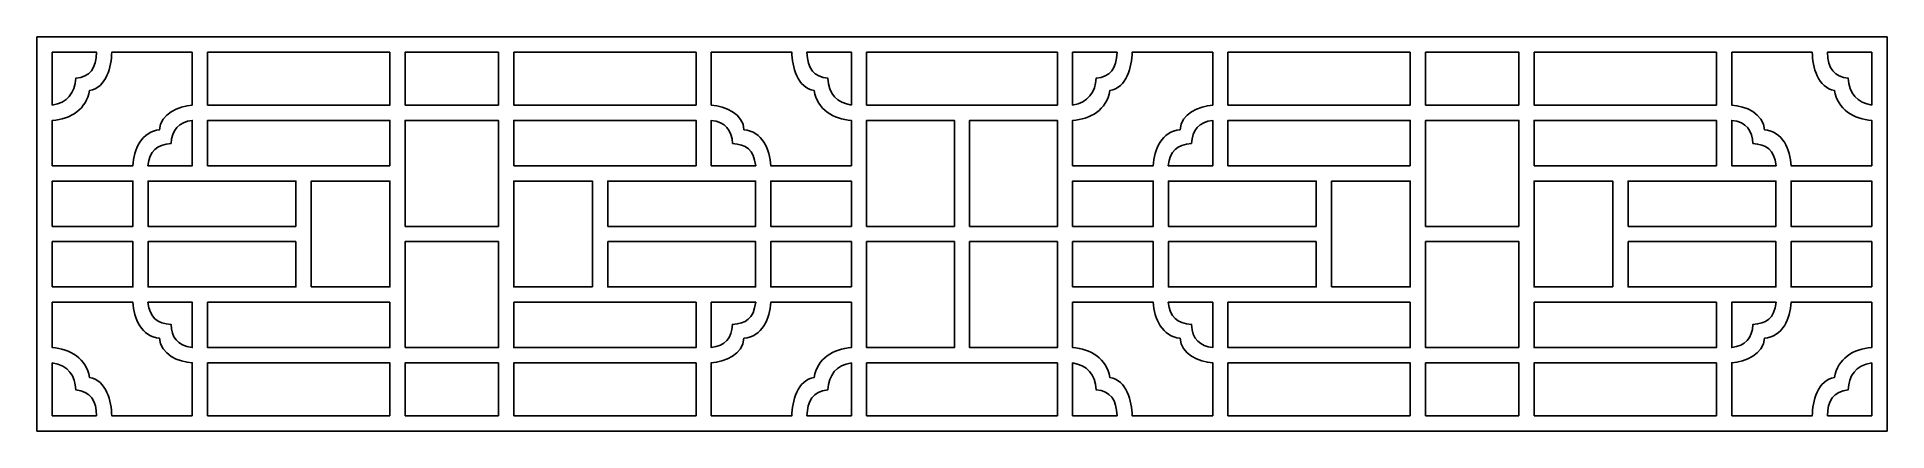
# Model space of a CAD drawing. Header units: centimetres. Extents: x -27 to -1.5, y -9 to -3.6.
import ezdxf

# ---------------------------------------------------------------- set-up
doc = ezdxf.new("R2010")
doc.units = ezdxf.units.CM
doc.header["$MEASUREMENT"] = 0
doc.layers.add('layer 1', color=7, linetype='Continuous')

msp = doc.modelspace()

# ---------------------------------------------------------------- linework, layer by layer
at = {"layer": 'layer 1', "color": 250}
for points, knots in [([(-15.56386, -3.56123), (-15.56386, -3.56123), (-26.99914, -3.56123), (-26.99914, -3.56123), (-26.99914, -3.56123), (-26.99914, -3.56123), (-26.99914, -3.7717), (-26.99914, -3.7717), (-26.99914, -3.7717), (-26.99914, -5.44436), (-26.99914, -7.11702), (-26.99914, -8.78969), (-26.99914, -8.78969), (-26.99914, -8.78969), (-26.99914, -9.00021), (-26.99914, -9.00021), (-26.99914, -9.00021), (-26.99914, -9.00021), (-15.56386, -9.00021), (-15.56386, -9.00021), (-15.56386, -9.00021), (-15.56386, -9.00021), (-12.93481, -9.00021), (-12.93481, -9.00021), (-12.93481, -9.00021), (-12.93481, -9.00021), (-1.49953, -9.00021), (-1.49953, -9.00021), (-1.49953, -9.00021), (-1.49953, -7.1872), (-1.49953, -5.37422), (-1.49953, -3.56123), (-1.49953, -3.56123), (-1.49953, -3.56123), (-12.93481, -3.56123), (-12.93481, -3.56123), (-12.93481, -3.56123), (-12.93481, -3.56123), (-15.56386, -3.56123), (-15.56386, -3.56123)], [0, 0, 0, 0, 0.09090909, 0.09090909, 0.09090909, 0.09090909, 0.18181818, 0.18181818, 0.18181818, 0.18181818, 0.27272727, 0.27272727, 0.27272727, 0.27272727, 0.36363636, 0.36363636, 0.36363636, 0.36363636, 0.45454545, 0.45454545, 0.45454545, 0.45454545, 0.54545455, 0.54545455, 0.54545455, 0.54545455, 0.63636364, 0.63636364, 0.63636364, 0.63636364, 0.72727273, 0.72727273, 0.72727273, 0.72727273, 0.81818182, 0.81818182, 0.81818182, 0.81818182, 1, 1, 1, 1]), ([(-24.85828, -3.7717), (-24.85828, -3.7717), (-24.85828, -4.50265), (-24.85828, -4.50265), (-24.85828, -4.50265), (-25.04296, -4.51143), (-25.30122, -4.62316), (-25.30867, -4.84165), (-25.30867, -4.84165), (-25.55113, -4.86149), (-25.66938, -5.11756), (-25.6776, -5.33878), (-25.6776, -5.33878), (-25.6776, -5.33878), (-26.7886, -5.33878), (-26.7886, -5.33878), (-26.7886, -5.33878), (-26.7886, -5.33878), (-26.7886, -4.71217), (-26.7886, -4.71217), (-26.7886, -4.71217), (-26.53495, -4.70015), (-26.31322, -4.55051), (-26.27764, -4.30162), (-26.27764, -4.30162), (-26.04014, -4.26365), (-25.97037, -3.96572), (-25.96918, -3.7717), (-25.96918, -3.7717), (-25.96918, -3.7717), (-24.85828, -3.7717), (-24.85828, -3.7717)], [0, 0, 0, 0, 0.11111111, 0.11111111, 0.11111111, 0.11111111, 0.22222222, 0.22222222, 0.22222222, 0.22222222, 0.33333333, 0.33333333, 0.33333333, 0.33333333, 0.44444444, 0.44444444, 0.44444444, 0.44444444, 0.55555556, 0.55555556, 0.55555556, 0.55555556, 0.66666667, 0.66666667, 0.66666667, 0.66666667, 0.77777778, 0.77777778, 0.77777778, 0.77777778, 1, 1, 1, 1]), ([(-26.7886, -4.50111), (-26.7886, -4.50111), (-26.7886, -3.7717), (-26.7886, -3.7717), (-26.7886, -3.7717), (-26.7886, -3.7717), (-26.17713, -3.7717), (-26.17713, -3.7717), (-26.17713, -3.7717), (-26.18212, -3.9985), (-26.26834, -4.11), (-26.46472, -4.13198), (-26.46472, -4.13198), (-26.47404, -4.33367), (-26.58508, -4.47097), (-26.7886, -4.50111)], [0, 0, 0, 0, 0.2, 0.2, 0.2, 0.2, 0.4, 0.4, 0.4, 0.4, 0.6, 0.6, 0.6, 0.6, 1, 1, 1, 1]), ([(-22.13501, -3.7717), (-22.13501, -3.7717), (-22.13501, -4.50208), (-22.13501, -4.50208), (-22.13501, -4.50208), (-22.13501, -4.50208), (-24.64775, -4.50208), (-24.64775, -4.50208), (-24.64775, -4.50208), (-24.64775, -4.50208), (-24.64775, -3.7717), (-24.64775, -3.7717), (-24.64775, -3.7717), (-24.64775, -3.7717), (-22.13501, -3.7717), (-22.13501, -3.7717)], [0, 0, 0, 0, 0.2, 0.2, 0.2, 0.2, 0.4, 0.4, 0.4, 0.4, 0.6, 0.6, 0.6, 0.6, 1, 1, 1, 1]), ([(-21.92449, -4.50208), (-21.92449, -4.50208), (-21.92449, -3.7717), (-21.92449, -3.7717), (-21.92449, -3.7717), (-21.92449, -3.7717), (-20.63851, -3.7717), (-20.63851, -3.7717), (-20.63851, -3.7717), (-20.63851, -3.7717), (-20.63851, -4.50208), (-20.63851, -4.50208), (-20.63851, -4.50208), (-20.63851, -4.50208), (-21.92449, -4.50208), (-21.92449, -4.50208)], [0, 0, 0, 0, 0.2, 0.2, 0.2, 0.2, 0.4, 0.4, 0.4, 0.4, 0.6, 0.6, 0.6, 0.6, 1, 1, 1, 1]), ([(-20.42799, -3.7717), (-20.42799, -3.7717), (-20.42799, -4.50208), (-20.42799, -4.50208), (-20.42799, -4.50208), (-20.42799, -4.50208), (-17.91525, -4.50208), (-17.91525, -4.50208), (-17.91525, -4.50208), (-17.91525, -4.50208), (-17.91525, -3.7717), (-17.91525, -3.7717), (-17.91525, -3.7717), (-17.91525, -3.7717), (-20.42799, -3.7717), (-20.42799, -3.7717)], [0, 0, 0, 0, 0.2, 0.2, 0.2, 0.2, 0.4, 0.4, 0.4, 0.4, 0.6, 0.6, 0.6, 0.6, 1, 1, 1, 1]), ([(-17.70472, -3.7717), (-17.70472, -3.7717), (-17.70472, -4.50265), (-17.70472, -4.50265), (-17.70472, -4.50265), (-17.51331, -4.51175), (-17.26166, -4.6268), (-17.25433, -4.84165), (-17.25433, -4.84165), (-17.00512, -4.86204), (-16.89361, -5.11788), (-16.8854, -5.33878), (-16.8854, -5.33878), (-16.8854, -5.33878), (-15.7744, -5.33878), (-15.7744, -5.33878), (-15.7744, -5.33878), (-15.7744, -5.33878), (-15.7744, -4.71217), (-15.7744, -4.71217), (-15.7744, -4.71217), (-16.01759, -4.70064), (-16.24841, -4.56014), (-16.28536, -4.30162), (-16.28536, -4.30162), (-16.51756, -4.2645), (-16.5926, -3.97013), (-16.59382, -3.7717), (-16.59382, -3.7717), (-16.59382, -3.7717), (-17.70472, -3.7717), (-17.70472, -3.7717)], [0, 0, 0, 0, 0.11111111, 0.11111111, 0.11111111, 0.11111111, 0.22222222, 0.22222222, 0.22222222, 0.22222222, 0.33333333, 0.33333333, 0.33333333, 0.33333333, 0.44444444, 0.44444444, 0.44444444, 0.44444444, 0.55555556, 0.55555556, 0.55555556, 0.55555556, 0.66666667, 0.66666667, 0.66666667, 0.66666667, 0.77777778, 0.77777778, 0.77777778, 0.77777778, 1, 1, 1, 1]), ([(-15.7744, -4.50111), (-15.7744, -4.50111), (-15.7744, -3.7717), (-15.7744, -3.7717), (-15.7744, -3.7717), (-15.7744, -3.7717), (-16.38587, -3.7717), (-16.38587, -3.7717), (-16.38587, -3.7717), (-16.38074, -4.00475), (-16.28803, -4.11074), (-16.09828, -4.13198), (-16.09828, -4.13198), (-16.08841, -4.34554), (-15.9661, -4.47272), (-15.7744, -4.50111)], [0, 0, 0, 0, 0.2, 0.2, 0.2, 0.2, 0.4, 0.4, 0.4, 0.4, 0.6, 0.6, 0.6, 0.6, 1, 1, 1, 1]), ([(-15.56386, -4.50111), (-15.56386, -4.25798), (-15.56386, -4.01485), (-15.56386, -3.77173), (-15.56386, -3.77173), (-15.56386, -3.77173), (-12.93481, -3.77173), (-12.93481, -3.77173), (-12.93481, -3.77173), (-12.93481, -4.01485), (-12.93481, -4.25798), (-12.93481, -4.50111), (-12.93481, -4.50111), (-12.93481, -4.50111), (-15.56386, -4.50111), (-15.56386, -4.50111)], [0, 0, 0, 0, 0.2, 0.2, 0.2, 0.2, 0.4, 0.4, 0.4, 0.4, 0.6, 0.6, 0.6, 0.6, 1, 1, 1, 1]), ([(-10.79395, -3.7717), (-10.79395, -3.7717), (-10.79395, -4.50265), (-10.79395, -4.50265), (-10.79395, -4.50265), (-10.97863, -4.51143), (-11.23689, -4.62316), (-11.24433, -4.84165), (-11.24433, -4.84165), (-11.4952, -4.86218), (-11.60505, -5.1178), (-11.61326, -5.33878), (-11.61326, -5.33878), (-11.61326, -5.33878), (-12.72427, -5.33878), (-12.72427, -5.33878), (-12.72427, -5.33878), (-12.72427, -5.33878), (-12.72427, -4.71217), (-12.72427, -4.71217), (-12.72427, -4.71217), (-12.48647, -4.7009), (-12.25106, -4.56576), (-12.21331, -4.30162), (-12.21331, -4.30162), (-11.97829, -4.26405), (-11.90607, -3.97), (-11.90484, -3.7717), (-11.90484, -3.7717), (-11.90484, -3.7717), (-10.79395, -3.7717), (-10.79395, -3.7717)], [0, 0, 0, 0, 0.11111111, 0.11111111, 0.11111111, 0.11111111, 0.22222222, 0.22222222, 0.22222222, 0.22222222, 0.33333333, 0.33333333, 0.33333333, 0.33333333, 0.44444444, 0.44444444, 0.44444444, 0.44444444, 0.55555556, 0.55555556, 0.55555556, 0.55555556, 0.66666667, 0.66666667, 0.66666667, 0.66666667, 0.77777778, 0.77777778, 0.77777778, 0.77777778, 1, 1, 1, 1]), ([(-12.72427, -4.50111), (-12.72427, -4.50111), (-12.72427, -3.7717), (-12.72427, -3.7717), (-12.72427, -3.7717), (-12.72427, -3.7717), (-12.1128, -3.7717), (-12.1128, -3.7717), (-12.1128, -3.7717), (-12.11785, -4.00123), (-12.20529, -4.11014), (-12.40039, -4.13198), (-12.40039, -4.13198), (-12.40913, -4.32109), (-12.51327, -4.46986), (-12.72427, -4.50111)], [0, 0, 0, 0, 0.2, 0.2, 0.2, 0.2, 0.4, 0.4, 0.4, 0.4, 0.6, 0.6, 0.6, 0.6, 1, 1, 1, 1]), ([(-8.07068, -3.7717), (-8.07068, -3.7717), (-8.07068, -4.50208), (-8.07068, -4.50208), (-8.07068, -4.50208), (-8.07068, -4.50208), (-10.58341, -4.50208), (-10.58341, -4.50208), (-10.58341, -4.50208), (-10.58341, -4.50208), (-10.58341, -3.7717), (-10.58341, -3.7717), (-10.58341, -3.7717), (-10.58341, -3.7717), (-8.07068, -3.7717), (-8.07068, -3.7717)], [0, 0, 0, 0, 0.2, 0.2, 0.2, 0.2, 0.4, 0.4, 0.4, 0.4, 0.6, 0.6, 0.6, 0.6, 1, 1, 1, 1]), ([(-6.57418, -4.50208), (-6.57418, -4.50208), (-6.57418, -3.7717), (-6.57418, -3.7717), (-6.57418, -3.7717), (-6.57418, -3.7717), (-7.86016, -3.7717), (-7.86016, -3.7717), (-7.86016, -3.7717), (-7.86016, -3.7717), (-7.86016, -4.50208), (-7.86016, -4.50208), (-7.86016, -4.50208), (-7.86016, -4.50208), (-6.57418, -4.50208), (-6.57418, -4.50208)], [0, 0, 0, 0, 0.2, 0.2, 0.2, 0.2, 0.4, 0.4, 0.4, 0.4, 0.6, 0.6, 0.6, 0.6, 1, 1, 1, 1]), ([(-6.36365, -3.7717), (-6.36365, -3.7717), (-6.36365, -4.50208), (-6.36365, -4.50208), (-6.36365, -4.50208), (-6.36365, -4.50208), (-3.85092, -4.50208), (-3.85092, -4.50208), (-3.85092, -4.50208), (-3.85092, -4.50208), (-3.85092, -3.7717), (-3.85092, -3.7717), (-3.85092, -3.7717), (-3.85092, -3.7717), (-6.36365, -3.7717), (-6.36365, -3.7717)], [0, 0, 0, 0, 0.2, 0.2, 0.2, 0.2, 0.4, 0.4, 0.4, 0.4, 0.6, 0.6, 0.6, 0.6, 1, 1, 1, 1]), ([(-3.64039, -3.7717), (-3.64039, -3.7717), (-3.64039, -4.50265), (-3.64039, -4.50265), (-3.64039, -4.50265), (-3.45459, -4.51148), (-3.19757, -4.6195), (-3.19, -4.84165), (-3.19, -4.84165), (-2.93888, -4.8622), (-2.82923, -5.11909), (-2.82107, -5.33878), (-2.82107, -5.33878), (-2.82107, -5.33878), (-1.71006, -5.33878), (-1.71006, -5.33878), (-1.71006, -5.33878), (-1.71006, -5.33878), (-1.71006, -4.71217), (-1.71006, -4.71217), (-1.71006, -4.71217), (-1.9504, -4.70078), (-2.18442, -4.55772), (-2.22103, -4.30162), (-2.22103, -4.30162), (-2.4511, -4.26484), (-2.52825, -3.97369), (-2.52949, -3.7717), (-2.52949, -3.7717), (-2.52949, -3.7717), (-3.64039, -3.7717), (-3.64039, -3.7717)], [0, 0, 0, 0, 0.11111111, 0.11111111, 0.11111111, 0.11111111, 0.22222222, 0.22222222, 0.22222222, 0.22222222, 0.33333333, 0.33333333, 0.33333333, 0.33333333, 0.44444444, 0.44444444, 0.44444444, 0.44444444, 0.55555556, 0.55555556, 0.55555556, 0.55555556, 0.66666667, 0.66666667, 0.66666667, 0.66666667, 0.77777778, 0.77777778, 0.77777778, 0.77777778, 1, 1, 1, 1]), ([(-1.71006, -4.50111), (-1.71006, -4.50111), (-1.71006, -3.7717), (-1.71006, -3.7717), (-1.71006, -3.7717), (-1.71006, -3.7717), (-2.32154, -3.7717), (-2.32154, -3.7717), (-2.32154, -3.7717), (-2.31649, -4.00112), (-2.22253, -4.11087), (-2.03395, -4.13198), (-2.03395, -4.13198), (-2.02452, -4.336), (-1.90444, -4.47232), (-1.71006, -4.50111)], [0, 0, 0, 0, 0.2, 0.2, 0.2, 0.2, 0.4, 0.4, 0.4, 0.4, 0.6, 0.6, 0.6, 0.6, 1, 1, 1, 1]), ([(-25.1501, -5.03253), (-25.14315, -4.85248), (-25.0447, -4.72832), (-24.85828, -4.71343), (-24.85828, -4.71343), (-24.85828, -4.71343), (-24.85828, -5.33878), (-24.85828, -5.33878), (-24.85828, -5.33878), (-24.85828, -5.33878), (-25.46974, -5.33878), (-25.46974, -5.33878), (-25.46974, -5.33878), (-25.44485, -5.12992), (-25.35177, -5.04793), (-25.1501, -5.03253)], [0, 0, 0, 0, 0.2, 0.2, 0.2, 0.2, 0.4, 0.4, 0.4, 0.4, 0.6, 0.6, 0.6, 0.6, 1, 1, 1, 1]), ([(-22.13501, -5.33878), (-22.13501, -5.33878), (-22.13501, -4.7126), (-22.13501, -4.7126), (-22.13501, -4.7126), (-22.59022, -4.7126), (-24.19253, -4.7126), (-24.64775, -4.7126), (-24.64775, -4.7126), (-24.64775, -4.7126), (-24.64775, -5.33878), (-24.64775, -5.33878), (-24.64775, -5.33878), (-24.19253, -5.33878), (-22.59021, -5.33878), (-22.13501, -5.33878)], [0, 0, 0, 0, 0.2, 0.2, 0.2, 0.2, 0.4, 0.4, 0.4, 0.4, 0.6, 0.6, 0.6, 0.6, 1, 1, 1, 1]), ([(-21.92449, -6.17545), (-21.92449, -6.17545), (-21.92449, -4.7126), (-21.92449, -4.7126), (-21.92449, -4.7126), (-21.92449, -4.7126), (-20.63851, -4.7126), (-20.63851, -4.7126), (-20.63851, -4.7126), (-20.63851, -4.7126), (-20.63851, -6.17545), (-20.63851, -6.17545), (-20.63851, -6.17545), (-20.63851, -6.17545), (-21.92449, -6.17545), (-21.92449, -6.17545)], [0, 0, 0, 0, 0.2, 0.2, 0.2, 0.2, 0.4, 0.4, 0.4, 0.4, 0.6, 0.6, 0.6, 0.6, 1, 1, 1, 1]), ([(-20.42799, -5.33878), (-20.42799, -5.33878), (-20.42799, -4.7126), (-20.42799, -4.7126), (-20.42799, -4.7126), (-19.97278, -4.7126), (-18.37047, -4.7126), (-17.91525, -4.7126), (-17.91525, -4.7126), (-17.91525, -4.7126), (-17.91525, -5.33878), (-17.91525, -5.33878), (-17.91525, -5.33878), (-18.37047, -5.33878), (-19.97279, -5.33878), (-20.42799, -5.33878)], [0, 0, 0, 0, 0.2, 0.2, 0.2, 0.2, 0.4, 0.4, 0.4, 0.4, 0.6, 0.6, 0.6, 0.6, 1, 1, 1, 1]), ([(-17.4129, -5.03253), (-17.41978, -4.85415), (-17.51136, -4.72888), (-17.70472, -4.71343), (-17.70472, -4.71343), (-17.70472, -4.71343), (-17.70472, -5.33878), (-17.70472, -5.33878), (-17.70472, -5.33878), (-17.70472, -5.33878), (-17.09326, -5.33878), (-17.09326, -5.33878), (-17.09326, -5.33878), (-17.12069, -5.10862), (-17.22781, -5.04666), (-17.4129, -5.03253)], [0, 0, 0, 0, 0.2, 0.2, 0.2, 0.2, 0.4, 0.4, 0.4, 0.4, 0.6, 0.6, 0.6, 0.6, 1, 1, 1, 1]), ([(-14.35458, -6.17545), (-14.35458, -6.17545), (-15.56386, -6.17545), (-15.56386, -6.17545), (-15.56386, -6.17545), (-15.56386, -5.68769), (-15.56386, -5.19993), (-15.56386, -4.71217), (-15.56386, -4.71217), (-15.56386, -4.71217), (-14.35458, -4.71217), (-14.35458, -4.71217), (-14.35458, -4.71217), (-14.35458, -4.71217), (-14.35458, -6.17545), (-14.35458, -6.17545)], [0, 0, 0, 0, 0.2, 0.2, 0.2, 0.2, 0.4, 0.4, 0.4, 0.4, 0.6, 0.6, 0.6, 0.6, 1, 1, 1, 1]), ([(-14.14409, -6.17545), (-14.14409, -6.17545), (-12.93481, -6.17545), (-12.93481, -6.17545), (-12.93481, -6.17545), (-12.93481, -5.68769), (-12.93481, -5.19993), (-12.93481, -4.71217), (-12.93481, -4.71217), (-12.93481, -4.71217), (-14.14409, -4.71217), (-14.14409, -4.71217), (-14.14409, -4.71217), (-14.14409, -4.71217), (-14.14409, -6.17545), (-14.14409, -6.17545)], [0, 0, 0, 0, 0.2, 0.2, 0.2, 0.2, 0.4, 0.4, 0.4, 0.4, 0.6, 0.6, 0.6, 0.6, 1, 1, 1, 1]), ([(-11.08577, -5.03253), (-11.0788, -4.85186), (-10.98252, -4.7285), (-10.79395, -4.71343), (-10.79395, -4.71343), (-10.79395, -4.71343), (-10.79395, -5.33878), (-10.79395, -5.33878), (-10.79395, -5.33878), (-10.79395, -5.33878), (-11.40541, -5.33878), (-11.40541, -5.33878), (-11.40541, -5.33878), (-11.38051, -5.12992), (-11.28744, -5.04793), (-11.08577, -5.03253)], [0, 0, 0, 0, 0.2, 0.2, 0.2, 0.2, 0.4, 0.4, 0.4, 0.4, 0.6, 0.6, 0.6, 0.6, 1, 1, 1, 1]), ([(-8.07068, -5.33878), (-8.07068, -5.33878), (-8.07068, -4.7126), (-8.07068, -4.7126), (-8.07068, -4.7126), (-8.52589, -4.7126), (-10.1282, -4.7126), (-10.58341, -4.7126), (-10.58341, -4.7126), (-10.58341, -4.7126), (-10.58341, -5.33878), (-10.58341, -5.33878), (-10.58341, -5.33878), (-10.1282, -5.33878), (-8.52588, -5.33878), (-8.07068, -5.33878)], [0, 0, 0, 0, 0.2, 0.2, 0.2, 0.2, 0.4, 0.4, 0.4, 0.4, 0.6, 0.6, 0.6, 0.6, 1, 1, 1, 1]), ([(-6.57418, -6.17545), (-6.57418, -6.17545), (-6.57418, -4.7126), (-6.57418, -4.7126), (-6.57418, -4.7126), (-6.57418, -4.7126), (-7.86016, -4.7126), (-7.86016, -4.7126), (-7.86016, -4.7126), (-7.86016, -4.7126), (-7.86016, -6.17545), (-7.86016, -6.17545), (-7.86016, -6.17545), (-7.86016, -6.17545), (-6.57418, -6.17545), (-6.57418, -6.17545)], [0, 0, 0, 0, 0.2, 0.2, 0.2, 0.2, 0.4, 0.4, 0.4, 0.4, 0.6, 0.6, 0.6, 0.6, 1, 1, 1, 1]), ([(-6.36365, -5.33878), (-6.36365, -5.33878), (-6.36365, -4.7126), (-6.36365, -4.7126), (-6.36365, -4.7126), (-5.90845, -4.7126), (-4.30614, -4.7126), (-3.85092, -4.7126), (-3.85092, -4.7126), (-3.85092, -4.7126), (-3.85092, -5.33878), (-3.85092, -5.33878), (-3.85092, -5.33878), (-4.30614, -5.33878), (-5.90845, -5.33878), (-6.36365, -5.33878)], [0, 0, 0, 0, 0.2, 0.2, 0.2, 0.2, 0.4, 0.4, 0.4, 0.4, 0.6, 0.6, 0.6, 0.6, 1, 1, 1, 1]), ([(-3.34856, -5.03253), (-3.35513, -4.8624), (-3.42945, -4.73028), (-3.64039, -4.71343), (-3.64039, -4.71343), (-3.64039, -4.71343), (-3.64039, -5.33878), (-3.64039, -5.33878), (-3.64039, -5.33878), (-3.64039, -5.33878), (-3.02893, -5.33878), (-3.02893, -5.33878), (-3.02893, -5.33878), (-3.05636, -5.10859), (-3.16349, -5.04666), (-3.34856, -5.03253)], [0, 0, 0, 0, 0.2, 0.2, 0.2, 0.2, 0.4, 0.4, 0.4, 0.4, 0.6, 0.6, 0.6, 0.6, 1, 1, 1, 1]), ([(-26.7886, -6.17545), (-26.7886, -6.17545), (-26.7886, -5.54931), (-26.7886, -5.54931), (-26.7886, -5.54931), (-26.7886, -5.54931), (-25.67809, -5.54931), (-25.67809, -5.54931), (-25.67809, -5.54931), (-25.67809, -5.54931), (-25.67809, -6.17545), (-25.67809, -6.17545), (-25.67809, -6.17545), (-25.67809, -6.17545), (-26.7886, -6.17545), (-26.7886, -6.17545)], [0, 0, 0, 0, 0.2, 0.2, 0.2, 0.2, 0.4, 0.4, 0.4, 0.4, 0.6, 0.6, 0.6, 0.6, 1, 1, 1, 1]), ([(-23.43048, -6.17545), (-23.43048, -6.17545), (-25.46755, -6.17545), (-25.46755, -6.17545), (-25.46755, -6.17545), (-25.46755, -6.17545), (-25.46755, -5.54931), (-25.46755, -5.54931), (-25.46755, -5.54931), (-25.46755, -5.54931), (-23.43048, -5.54931), (-23.43048, -5.54931), (-23.43048, -5.54931), (-23.43048, -5.54931), (-23.43048, -6.17545), (-23.43048, -6.17545)], [0, 0, 0, 0, 0.2, 0.2, 0.2, 0.2, 0.4, 0.4, 0.4, 0.4, 0.6, 0.6, 0.6, 0.6, 1, 1, 1, 1]), ([(-23.21996, -7.01208), (-23.21996, -7.01208), (-22.13501, -7.01208), (-22.13501, -7.01208), (-22.13501, -7.01208), (-22.13501, -7.01208), (-22.13501, -5.54931), (-22.13501, -5.54931), (-22.13501, -5.54931), (-22.13501, -5.54931), (-23.21996, -5.54931), (-23.21996, -5.54931), (-23.21996, -5.54931), (-23.21996, -5.54931), (-23.21996, -7.01208), (-23.21996, -7.01208)], [0, 0, 0, 0, 0.2, 0.2, 0.2, 0.2, 0.4, 0.4, 0.4, 0.4, 0.6, 0.6, 0.6, 0.6, 1, 1, 1, 1]), ([(-19.34304, -7.01208), (-19.34304, -7.01208), (-20.42799, -7.01208), (-20.42799, -7.01208), (-20.42799, -7.01208), (-20.42799, -7.01208), (-20.42799, -5.54931), (-20.42799, -5.54931), (-20.42799, -5.54931), (-20.42799, -5.54931), (-19.34304, -5.54931), (-19.34304, -5.54931), (-19.34304, -5.54931), (-19.34304, -5.54931), (-19.34304, -7.01208), (-19.34304, -7.01208)], [0, 0, 0, 0, 0.2, 0.2, 0.2, 0.2, 0.4, 0.4, 0.4, 0.4, 0.6, 0.6, 0.6, 0.6, 1, 1, 1, 1]), ([(-19.13252, -6.17545), (-19.13252, -6.17545), (-17.09545, -6.17545), (-17.09545, -6.17545), (-17.09545, -6.17545), (-17.09545, -6.17545), (-17.09545, -5.54931), (-17.09545, -5.54931), (-17.09545, -5.54931), (-17.09545, -5.54931), (-19.13252, -5.54931), (-19.13252, -5.54931), (-19.13252, -5.54931), (-19.13252, -5.54931), (-19.13252, -6.17545), (-19.13252, -6.17545)], [0, 0, 0, 0, 0.2, 0.2, 0.2, 0.2, 0.4, 0.4, 0.4, 0.4, 0.6, 0.6, 0.6, 0.6, 1, 1, 1, 1]), ([(-15.7744, -6.17545), (-15.7744, -6.17545), (-15.7744, -5.54931), (-15.7744, -5.54931), (-15.7744, -5.54931), (-15.7744, -5.54931), (-16.88491, -5.54931), (-16.88491, -5.54931), (-16.88491, -5.54931), (-16.88491, -5.54931), (-16.88491, -6.17545), (-16.88491, -6.17545), (-16.88491, -6.17545), (-16.88491, -6.17545), (-15.7744, -6.17545), (-15.7744, -6.17545)], [0, 0, 0, 0, 0.2, 0.2, 0.2, 0.2, 0.4, 0.4, 0.4, 0.4, 0.6, 0.6, 0.6, 0.6, 1, 1, 1, 1]), ([(-12.72427, -6.17545), (-12.72427, -6.17545), (-12.72427, -5.54931), (-12.72427, -5.54931), (-12.72427, -5.54931), (-12.72427, -5.54931), (-11.61376, -5.54931), (-11.61376, -5.54931), (-11.61376, -5.54931), (-11.61376, -5.54931), (-11.61376, -6.17545), (-11.61376, -6.17545), (-11.61376, -6.17545), (-11.61376, -6.17545), (-12.72427, -6.17545), (-12.72427, -6.17545)], [0, 0, 0, 0, 0.2, 0.2, 0.2, 0.2, 0.4, 0.4, 0.4, 0.4, 0.6, 0.6, 0.6, 0.6, 1, 1, 1, 1]), ([(-9.36615, -6.17545), (-9.36615, -6.17545), (-11.40322, -6.17545), (-11.40322, -6.17545), (-11.40322, -6.17545), (-11.40322, -6.17545), (-11.40322, -5.54931), (-11.40322, -5.54931), (-11.40322, -5.54931), (-11.40322, -5.54931), (-9.36615, -5.54931), (-9.36615, -5.54931), (-9.36615, -5.54931), (-9.36615, -5.54931), (-9.36615, -6.17545), (-9.36615, -6.17545)], [0, 0, 0, 0, 0.2, 0.2, 0.2, 0.2, 0.4, 0.4, 0.4, 0.4, 0.6, 0.6, 0.6, 0.6, 1, 1, 1, 1]), ([(-9.15563, -7.01208), (-9.15563, -7.01208), (-8.07068, -7.01208), (-8.07068, -7.01208), (-8.07068, -7.01208), (-8.07068, -7.01208), (-8.07068, -5.54931), (-8.07068, -5.54931), (-8.07068, -5.54931), (-8.07068, -5.54931), (-9.15563, -5.54931), (-9.15563, -5.54931), (-9.15563, -5.54931), (-9.15563, -5.54931), (-9.15563, -7.01208), (-9.15563, -7.01208)], [0, 0, 0, 0, 0.2, 0.2, 0.2, 0.2, 0.4, 0.4, 0.4, 0.4, 0.6, 0.6, 0.6, 0.6, 1, 1, 1, 1]), ([(-5.27871, -7.01208), (-5.27871, -7.01208), (-6.36365, -7.01208), (-6.36365, -7.01208), (-6.36365, -7.01208), (-6.36365, -7.01208), (-6.36365, -5.54931), (-6.36365, -5.54931), (-6.36365, -5.54931), (-6.36365, -5.54931), (-5.27871, -5.54931), (-5.27871, -5.54931), (-5.27871, -5.54931), (-5.27871, -5.54931), (-5.27871, -7.01208), (-5.27871, -7.01208)], [0, 0, 0, 0, 0.2, 0.2, 0.2, 0.2, 0.4, 0.4, 0.4, 0.4, 0.6, 0.6, 0.6, 0.6, 1, 1, 1, 1]), ([(-5.06819, -6.17545), (-5.06819, -6.17545), (-3.03111, -6.17545), (-3.03111, -6.17545), (-3.03111, -6.17545), (-3.03111, -6.17545), (-3.03111, -5.54931), (-3.03111, -5.54931), (-3.03111, -5.54931), (-3.03111, -5.54931), (-5.06819, -5.54931), (-5.06819, -5.54931), (-5.06819, -5.54931), (-5.06819, -5.54931), (-5.06819, -6.17545), (-5.06819, -6.17545)], [0, 0, 0, 0, 0.2, 0.2, 0.2, 0.2, 0.4, 0.4, 0.4, 0.4, 0.6, 0.6, 0.6, 0.6, 1, 1, 1, 1]), ([(-1.71006, -6.17545), (-1.71006, -6.17545), (-1.71006, -5.54931), (-1.71006, -5.54931), (-1.71006, -5.54931), (-1.71006, -5.54931), (-2.82058, -5.54931), (-2.82058, -5.54931), (-2.82058, -5.54931), (-2.82058, -5.54931), (-2.82058, -6.17545), (-2.82058, -6.17545), (-2.82058, -6.17545), (-2.82058, -6.17545), (-1.71006, -6.17545), (-1.71006, -6.17545)], [0, 0, 0, 0, 0.2, 0.2, 0.2, 0.2, 0.4, 0.4, 0.4, 0.4, 0.6, 0.6, 0.6, 0.6, 1, 1, 1, 1]), ([(-26.7886, -7.01208), (-26.7886, -7.01208), (-26.7886, -6.38594), (-26.7886, -6.38594), (-26.7886, -6.38594), (-26.7886, -6.38594), (-25.67809, -6.38594), (-25.67809, -6.38594), (-25.67809, -6.38594), (-25.67809, -6.38594), (-25.67809, -7.01208), (-25.67809, -7.01208), (-25.67809, -7.01208), (-25.67809, -7.01208), (-26.7886, -7.01208), (-26.7886, -7.01208)], [0, 0, 0, 0, 0.2, 0.2, 0.2, 0.2, 0.4, 0.4, 0.4, 0.4, 0.6, 0.6, 0.6, 0.6, 1, 1, 1, 1]), ([(-23.43048, -6.38594), (-23.43048, -6.38594), (-23.43048, -7.01208), (-23.43048, -7.01208), (-23.43048, -7.01208), (-23.43048, -7.01208), (-25.46755, -7.01208), (-25.46755, -7.01208), (-25.46755, -7.01208), (-25.46755, -7.01208), (-25.46755, -6.38594), (-25.46755, -6.38594), (-25.46755, -6.38594), (-25.46755, -6.38594), (-23.43048, -6.38594), (-23.43048, -6.38594)], [0, 0, 0, 0, 0.2, 0.2, 0.2, 0.2, 0.4, 0.4, 0.4, 0.4, 0.6, 0.6, 0.6, 0.6, 1, 1, 1, 1]), ([(-21.92449, -7.8488), (-21.92449, -7.8488), (-21.92449, -6.38594), (-21.92449, -6.38594), (-21.92449, -6.38594), (-21.92449, -6.38594), (-20.63851, -6.38594), (-20.63851, -6.38594), (-20.63851, -6.38594), (-20.63851, -6.38594), (-20.63851, -7.8488), (-20.63851, -7.8488), (-20.63851, -7.8488), (-20.63851, -7.8488), (-21.92449, -7.8488), (-21.92449, -7.8488)], [0, 0, 0, 0, 0.2, 0.2, 0.2, 0.2, 0.4, 0.4, 0.4, 0.4, 0.6, 0.6, 0.6, 0.6, 1, 1, 1, 1]), ([(-19.13252, -6.38594), (-19.13252, -6.38594), (-19.13252, -7.01208), (-19.13252, -7.01208), (-19.13252, -7.01208), (-19.13252, -7.01208), (-17.09545, -7.01208), (-17.09545, -7.01208), (-17.09545, -7.01208), (-17.09545, -7.01208), (-17.09545, -6.38594), (-17.09545, -6.38594), (-17.09545, -6.38594), (-17.09545, -6.38594), (-19.13252, -6.38594), (-19.13252, -6.38594)], [0, 0, 0, 0, 0.2, 0.2, 0.2, 0.2, 0.4, 0.4, 0.4, 0.4, 0.6, 0.6, 0.6, 0.6, 1, 1, 1, 1]), ([(-15.7744, -7.01208), (-15.7744, -7.01208), (-15.7744, -6.38595), (-15.7744, -6.38595), (-15.7744, -6.38595), (-15.7744, -6.38595), (-15.7744, -6.38594), (-15.7744, -6.38594), (-15.7744, -6.38594), (-15.7744, -6.38594), (-16.88491, -6.38594), (-16.88491, -6.38594), (-16.88491, -6.38594), (-16.88491, -6.38594), (-16.88491, -7.01208), (-16.88491, -7.01208), (-16.88491, -7.01208), (-16.88491, -7.01208), (-15.7744, -7.01208), (-15.7744, -7.01208)], [0, 0, 0, 0, 0.16666667, 0.16666667, 0.16666667, 0.16666667, 0.33333333, 0.33333333, 0.33333333, 0.33333333, 0.5, 0.5, 0.5, 0.5, 0.66666667, 0.66666667, 0.66666667, 0.66666667, 1, 1, 1, 1]), ([(-15.56386, -6.38595), (-15.56386, -6.38595), (-14.35458, -6.38595), (-14.35458, -6.38595), (-14.35458, -6.38595), (-14.35458, -6.38595), (-14.35458, -7.84922), (-14.35458, -7.84922), (-14.35458, -7.84922), (-14.35458, -7.84922), (-15.56386, -7.84922), (-15.56386, -7.84922), (-15.56386, -7.84922), (-15.56386, -7.36146), (-15.56386, -6.8737), (-15.56386, -6.38595)], [0, 0, 0, 0, 0.2, 0.2, 0.2, 0.2, 0.4, 0.4, 0.4, 0.4, 0.6, 0.6, 0.6, 0.6, 1, 1, 1, 1]), ([(-12.93481, -6.38595), (-12.93481, -6.38595), (-14.14409, -6.38595), (-14.14409, -6.38595), (-14.14409, -6.38595), (-14.14409, -6.38595), (-14.14409, -7.84922), (-14.14409, -7.84922), (-14.14409, -7.84922), (-14.14409, -7.84922), (-12.93481, -7.84922), (-12.93481, -7.84922), (-12.93481, -7.84922), (-12.93481, -7.36146), (-12.93481, -6.8737), (-12.93481, -6.38595)], [0, 0, 0, 0, 0.2, 0.2, 0.2, 0.2, 0.4, 0.4, 0.4, 0.4, 0.6, 0.6, 0.6, 0.6, 1, 1, 1, 1]), ([(-12.72427, -7.01208), (-12.72427, -7.01208), (-12.72427, -6.38595), (-12.72427, -6.38595), (-12.72427, -6.38595), (-12.72427, -6.38595), (-12.72427, -6.38594), (-12.72427, -6.38594), (-12.72427, -6.38594), (-12.72427, -6.38594), (-11.61376, -6.38594), (-11.61376, -6.38594), (-11.61376, -6.38594), (-11.61376, -6.38594), (-11.61376, -7.01208), (-11.61376, -7.01208), (-11.61376, -7.01208), (-11.61376, -7.01208), (-12.72427, -7.01208), (-12.72427, -7.01208)], [0, 0, 0, 0, 0.16666667, 0.16666667, 0.16666667, 0.16666667, 0.33333333, 0.33333333, 0.33333333, 0.33333333, 0.5, 0.5, 0.5, 0.5, 0.66666667, 0.66666667, 0.66666667, 0.66666667, 1, 1, 1, 1]), ([(-9.36615, -6.38594), (-9.36615, -6.38594), (-9.36615, -7.01208), (-9.36615, -7.01208), (-9.36615, -7.01208), (-9.36615, -7.01208), (-11.40322, -7.01208), (-11.40322, -7.01208), (-11.40322, -7.01208), (-11.40322, -7.01208), (-11.40322, -6.38594), (-11.40322, -6.38594), (-11.40322, -6.38594), (-11.40322, -6.38594), (-9.36615, -6.38594), (-9.36615, -6.38594)], [0, 0, 0, 0, 0.2, 0.2, 0.2, 0.2, 0.4, 0.4, 0.4, 0.4, 0.6, 0.6, 0.6, 0.6, 1, 1, 1, 1]), ([(-6.57418, -7.8488), (-6.57418, -7.8488), (-6.57418, -6.38594), (-6.57418, -6.38594), (-6.57418, -6.38594), (-6.57418, -6.38594), (-7.86016, -6.38594), (-7.86016, -6.38594), (-7.86016, -6.38594), (-7.86016, -6.38594), (-7.86016, -7.8488), (-7.86016, -7.8488), (-7.86016, -7.8488), (-7.86016, -7.8488), (-6.57418, -7.8488), (-6.57418, -7.8488)], [0, 0, 0, 0, 0.2, 0.2, 0.2, 0.2, 0.4, 0.4, 0.4, 0.4, 0.6, 0.6, 0.6, 0.6, 1, 1, 1, 1]), ([(-5.06819, -6.38594), (-5.06819, -6.38594), (-5.06819, -7.01208), (-5.06819, -7.01208), (-5.06819, -7.01208), (-5.06819, -7.01208), (-3.03111, -7.01208), (-3.03111, -7.01208), (-3.03111, -7.01208), (-3.03111, -7.01208), (-3.03111, -6.38594), (-3.03111, -6.38594), (-3.03111, -6.38594), (-3.03111, -6.38594), (-5.06819, -6.38594), (-5.06819, -6.38594)], [0, 0, 0, 0, 0.2, 0.2, 0.2, 0.2, 0.4, 0.4, 0.4, 0.4, 0.6, 0.6, 0.6, 0.6, 1, 1, 1, 1]), ([(-1.71006, -7.01208), (-1.71006, -7.01208), (-1.71006, -6.38594), (-1.71006, -6.38594), (-1.71006, -6.38594), (-1.71006, -6.38594), (-2.82058, -6.38594), (-2.82058, -6.38594), (-2.82058, -6.38594), (-2.82058, -6.38594), (-2.82058, -7.01208), (-2.82058, -7.01208), (-2.82058, -7.01208), (-2.82058, -7.01208), (-1.71006, -7.01208), (-1.71006, -7.01208)], [0, 0, 0, 0, 0.2, 0.2, 0.2, 0.2, 0.4, 0.4, 0.4, 0.4, 0.6, 0.6, 0.6, 0.6, 1, 1, 1, 1]), ([(-24.85828, -8.78969), (-24.85828, -8.78969), (-25.96918, -8.78969), (-25.96918, -8.78969), (-25.96918, -8.78969), (-25.97037, -8.59599), (-26.04035, -8.29763), (-26.27764, -8.25977), (-26.27764, -8.25977), (-26.31443, -8.00235), (-26.54758, -7.86058), (-26.7886, -7.84922), (-26.7886, -7.84922), (-26.7886, -7.84922), (-26.7886, -7.22262), (-26.7886, -7.22262), (-26.7886, -7.22262), (-26.7886, -7.22262), (-25.6776, -7.22262), (-25.6776, -7.22262), (-25.6776, -7.22262), (-25.66938, -7.4438), (-25.55895, -7.6989), (-25.30867, -7.71974), (-25.30867, -7.71974), (-25.30109, -7.9419), (-25.0441, -8.04987), (-24.85828, -8.05874), (-24.85828, -8.05874), (-24.85828, -8.05874), (-24.85828, -8.78969), (-24.85828, -8.78969)], [0, 0, 0, 0, 0.11111111, 0.11111111, 0.11111111, 0.11111111, 0.22222222, 0.22222222, 0.22222222, 0.22222222, 0.33333333, 0.33333333, 0.33333333, 0.33333333, 0.44444444, 0.44444444, 0.44444444, 0.44444444, 0.55555556, 0.55555556, 0.55555556, 0.55555556, 0.66666667, 0.66666667, 0.66666667, 0.66666667, 0.77777778, 0.77777778, 0.77777778, 0.77777778, 1, 1, 1, 1]), ([(-24.85841, -7.84794), (-25.07184, -7.81734), (-25.14343, -7.70177), (-25.1501, -7.52886), (-25.1501, -7.52886), (-25.34647, -7.51384), (-25.44389, -7.43964), (-25.46974, -7.22262), (-25.46974, -7.22262), (-25.46974, -7.22262), (-24.85828, -7.22262), (-24.85828, -7.22262), (-24.85828, -7.22262), (-24.85828, -7.22262), (-24.85828, -7.84796), (-24.85828, -7.84796), (-24.85828, -7.84796), (-24.85828, -7.84796), (-24.85841, -7.84794), (-24.85841, -7.84794)], [0, 0, 0, 0, 0.16666667, 0.16666667, 0.16666667, 0.16666667, 0.33333333, 0.33333333, 0.33333333, 0.33333333, 0.5, 0.5, 0.5, 0.5, 0.66666667, 0.66666667, 0.66666667, 0.66666667, 1, 1, 1, 1]), ([(-22.13501, -7.22262), (-22.59022, -7.22262), (-24.19253, -7.22262), (-24.64775, -7.22262), (-24.64775, -7.22262), (-24.64775, -7.22262), (-24.64775, -7.8488), (-24.64775, -7.8488), (-24.64775, -7.8488), (-24.19253, -7.8488), (-22.59021, -7.8488), (-22.13501, -7.8488), (-22.13501, -7.8488), (-22.13501, -7.8488), (-22.13501, -7.22262), (-22.13501, -7.22262)], [0, 0, 0, 0, 0.2, 0.2, 0.2, 0.2, 0.4, 0.4, 0.4, 0.4, 0.6, 0.6, 0.6, 0.6, 1, 1, 1, 1]), ([(-20.42799, -7.22262), (-19.97278, -7.22262), (-18.37047, -7.22262), (-17.91525, -7.22262), (-17.91525, -7.22262), (-17.91525, -7.22262), (-17.91525, -7.8488), (-17.91525, -7.8488), (-17.91525, -7.8488), (-18.37047, -7.8488), (-19.97279, -7.8488), (-20.42799, -7.8488), (-20.42799, -7.8488), (-20.42799, -7.8488), (-20.42799, -7.22262), (-20.42799, -7.22262)], [0, 0, 0, 0, 0.2, 0.2, 0.2, 0.2, 0.4, 0.4, 0.4, 0.4, 0.6, 0.6, 0.6, 0.6, 1, 1, 1, 1]), ([(-17.70472, -8.78969), (-17.70472, -8.78969), (-16.59382, -8.78969), (-16.59382, -8.78969), (-16.59382, -8.78969), (-16.59261, -8.59139), (-16.51756, -8.29682), (-16.28536, -8.25977), (-16.28536, -8.25977), (-16.24822, -7.9999), (-16.01822, -7.86071), (-15.7744, -7.84922), (-15.7744, -7.84922), (-15.7744, -7.84922), (-15.7744, -7.22262), (-15.7744, -7.22262), (-15.7744, -7.22262), (-15.7744, -7.22262), (-16.8854, -7.22262), (-16.8854, -7.22262), (-16.8854, -7.22262), (-16.89363, -7.44392), (-17.00336, -7.69884), (-17.25433, -7.71974), (-17.25433, -7.71974), (-17.26184, -7.9398), (-17.51999, -8.04992), (-17.70472, -8.05874), (-17.70472, -8.05874), (-17.70472, -8.05874), (-17.70472, -8.78969), (-17.70472, -8.78969)], [0, 0, 0, 0, 0.11111111, 0.11111111, 0.11111111, 0.11111111, 0.22222222, 0.22222222, 0.22222222, 0.22222222, 0.33333333, 0.33333333, 0.33333333, 0.33333333, 0.44444444, 0.44444444, 0.44444444, 0.44444444, 0.55555556, 0.55555556, 0.55555556, 0.55555556, 0.66666667, 0.66666667, 0.66666667, 0.66666667, 0.77777778, 0.77777778, 0.77777778, 0.77777778, 1, 1, 1, 1]), ([(-17.70459, -7.84794), (-17.51422, -7.82065), (-17.42031, -7.72101), (-17.4129, -7.52886), (-17.4129, -7.52886), (-17.23071, -7.51493), (-17.12097, -7.45523), (-17.09326, -7.22262), (-17.09326, -7.22262), (-17.09326, -7.22262), (-17.70472, -7.22262), (-17.70472, -7.22262), (-17.70472, -7.22262), (-17.70472, -7.22262), (-17.70472, -7.84796), (-17.70472, -7.84796), (-17.70472, -7.84796), (-17.70472, -7.84796), (-17.70459, -7.84794), (-17.70459, -7.84794)], [0, 0, 0, 0, 0.16666667, 0.16666667, 0.16666667, 0.16666667, 0.33333333, 0.33333333, 0.33333333, 0.33333333, 0.5, 0.5, 0.5, 0.5, 0.66666667, 0.66666667, 0.66666667, 0.66666667, 1, 1, 1, 1]), ([(-10.79395, -8.78969), (-10.79395, -8.78969), (-11.90484, -8.78969), (-11.90484, -8.78969), (-11.90484, -8.78969), (-11.90605, -8.59375), (-11.9779, -8.29733), (-12.21331, -8.25977), (-12.21331, -8.25977), (-12.25011, -8.00227), (-12.48044, -7.86071), (-12.72427, -7.84922), (-12.72427, -7.84922), (-12.72427, -7.84922), (-12.72427, -7.22262), (-12.72427, -7.22262), (-12.72427, -7.22262), (-12.72427, -7.22262), (-11.61326, -7.22262), (-11.61326, -7.22262), (-11.61326, -7.22262), (-11.60497, -7.4459), (-11.48549, -7.69966), (-11.24433, -7.71974), (-11.24433, -7.71974), (-11.23698, -7.93534), (-10.98018, -8.04985), (-10.79395, -8.05874), (-10.79395, -8.05874), (-10.79395, -8.05874), (-10.79395, -8.78969), (-10.79395, -8.78969)], [0, 0, 0, 0, 0.11111111, 0.11111111, 0.11111111, 0.11111111, 0.22222222, 0.22222222, 0.22222222, 0.22222222, 0.33333333, 0.33333333, 0.33333333, 0.33333333, 0.44444444, 0.44444444, 0.44444444, 0.44444444, 0.55555556, 0.55555556, 0.55555556, 0.55555556, 0.66666667, 0.66666667, 0.66666667, 0.66666667, 0.77777778, 0.77777778, 0.77777778, 0.77777778, 1, 1, 1, 1]), ([(-10.79408, -7.84794), (-10.96516, -7.82341), (-11.07755, -7.74193), (-11.08577, -7.52886), (-11.08577, -7.52886), (-11.28979, -7.51326), (-11.38141, -7.42402), (-11.40541, -7.22262), (-11.40541, -7.22262), (-11.40541, -7.22262), (-10.79395, -7.22262), (-10.79395, -7.22262), (-10.79395, -7.22262), (-10.79395, -7.22262), (-10.79395, -7.84796), (-10.79395, -7.84796), (-10.79395, -7.84796), (-10.79395, -7.84796), (-10.79408, -7.84794), (-10.79408, -7.84794)], [0, 0, 0, 0, 0.16666667, 0.16666667, 0.16666667, 0.16666667, 0.33333333, 0.33333333, 0.33333333, 0.33333333, 0.5, 0.5, 0.5, 0.5, 0.66666667, 0.66666667, 0.66666667, 0.66666667, 1, 1, 1, 1]), ([(-8.07068, -7.22262), (-8.52589, -7.22262), (-10.1282, -7.22262), (-10.58341, -7.22262), (-10.58341, -7.22262), (-10.58341, -7.22262), (-10.58341, -7.8488), (-10.58341, -7.8488), (-10.58341, -7.8488), (-10.1282, -7.8488), (-8.52588, -7.8488), (-8.07068, -7.8488), (-8.07068, -7.8488), (-8.07068, -7.8488), (-8.07068, -7.22262), (-8.07068, -7.22262)], [0, 0, 0, 0, 0.2, 0.2, 0.2, 0.2, 0.4, 0.4, 0.4, 0.4, 0.6, 0.6, 0.6, 0.6, 1, 1, 1, 1]), ([(-6.36365, -7.22262), (-5.90845, -7.22262), (-4.30614, -7.22262), (-3.85092, -7.22262), (-3.85092, -7.22262), (-3.85092, -7.22262), (-3.85092, -7.8488), (-3.85092, -7.8488), (-3.85092, -7.8488), (-4.30614, -7.8488), (-5.90845, -7.8488), (-6.36365, -7.8488), (-6.36365, -7.8488), (-6.36365, -7.8488), (-6.36365, -7.22262), (-6.36365, -7.22262)], [0, 0, 0, 0, 0.2, 0.2, 0.2, 0.2, 0.4, 0.4, 0.4, 0.4, 0.6, 0.6, 0.6, 0.6, 1, 1, 1, 1]), ([(-3.64039, -8.78969), (-3.64039, -8.78969), (-2.52949, -8.78969), (-2.52949, -8.78969), (-2.52949, -8.78969), (-2.52828, -8.59266), (-2.45415, -8.29697), (-2.22103, -8.25977), (-2.22103, -8.25977), (-2.18522, -8.00917), (-1.96205, -7.8611), (-1.71006, -7.84922), (-1.71006, -7.84922), (-1.71006, -7.84922), (-1.71006, -7.22262), (-1.71006, -7.22262), (-1.71006, -7.22262), (-1.71006, -7.22262), (-2.82107, -7.22262), (-2.82107, -7.22262), (-2.82107, -7.22262), (-2.8293, -7.44393), (-2.93904, -7.69884), (-3.19, -7.71974), (-3.19, -7.71974), (-3.19751, -7.9398), (-3.45567, -8.04992), (-3.64039, -8.05874), (-3.64039, -8.05874), (-3.64039, -8.05874), (-3.64039, -8.78969), (-3.64039, -8.78969)], [0, 0, 0, 0, 0.11111111, 0.11111111, 0.11111111, 0.11111111, 0.22222222, 0.22222222, 0.22222222, 0.22222222, 0.33333333, 0.33333333, 0.33333333, 0.33333333, 0.44444444, 0.44444444, 0.44444444, 0.44444444, 0.55555556, 0.55555556, 0.55555556, 0.55555556, 0.66666667, 0.66666667, 0.66666667, 0.66666667, 0.77777778, 0.77777778, 0.77777778, 0.77777778, 1, 1, 1, 1]), ([(-3.64025, -7.84794), (-3.4499, -7.82065), (-3.35598, -7.72102), (-3.34856, -7.52886), (-3.34856, -7.52886), (-3.16494, -7.51482), (-3.05654, -7.4544), (-3.02893, -7.22262), (-3.02893, -7.22262), (-3.02893, -7.22262), (-3.64039, -7.22262), (-3.64039, -7.22262), (-3.64039, -7.22262), (-3.64039, -7.22262), (-3.64039, -7.84796), (-3.64039, -7.84796), (-3.64039, -7.84796), (-3.64039, -7.84796), (-3.64025, -7.84794), (-3.64025, -7.84794)], [0, 0, 0, 0, 0.16666667, 0.16666667, 0.16666667, 0.16666667, 0.33333333, 0.33333333, 0.33333333, 0.33333333, 0.5, 0.5, 0.5, 0.5, 0.66666667, 0.66666667, 0.66666667, 0.66666667, 1, 1, 1, 1]), ([(-26.17713, -8.78969), (-26.17713, -8.78969), (-26.7886, -8.78969), (-26.7886, -8.78969), (-26.7886, -8.78969), (-26.7886, -8.78969), (-26.7886, -8.06028), (-26.7886, -8.06028), (-26.7886, -8.06028), (-26.56373, -8.09357), (-26.47348, -8.23987), (-26.46472, -8.42942), (-26.46472, -8.42942), (-26.25758, -8.45254), (-26.18161, -8.58629), (-26.17713, -8.78969)], [0, 0, 0, 0, 0.2, 0.2, 0.2, 0.2, 0.4, 0.4, 0.4, 0.4, 0.6, 0.6, 0.6, 0.6, 1, 1, 1, 1]), ([(-22.13501, -8.78969), (-22.13501, -8.78969), (-24.64775, -8.78969), (-24.64775, -8.78969), (-24.64775, -8.78969), (-24.64775, -8.78969), (-24.64775, -8.05931), (-24.64775, -8.05931), (-24.64775, -8.05931), (-24.64775, -8.05931), (-22.13501, -8.05931), (-22.13501, -8.05931), (-22.13501, -8.05931), (-22.13501, -8.05931), (-22.13501, -8.78969), (-22.13501, -8.78969)], [0, 0, 0, 0, 0.2, 0.2, 0.2, 0.2, 0.4, 0.4, 0.4, 0.4, 0.6, 0.6, 0.6, 0.6, 1, 1, 1, 1]), ([(-21.92449, -8.78969), (-21.92449, -8.78969), (-21.92449, -8.05931), (-21.92449, -8.05931), (-21.92449, -8.05931), (-21.92449, -8.05931), (-20.63851, -8.05931), (-20.63851, -8.05931), (-20.63851, -8.05931), (-20.63851, -8.05931), (-20.63851, -8.78969), (-20.63851, -8.78969), (-20.63851, -8.78969), (-20.63851, -8.78969), (-21.92449, -8.78969), (-21.92449, -8.78969)], [0, 0, 0, 0, 0.2, 0.2, 0.2, 0.2, 0.4, 0.4, 0.4, 0.4, 0.6, 0.6, 0.6, 0.6, 1, 1, 1, 1]), ([(-20.42799, -8.78969), (-20.42799, -8.78969), (-17.91525, -8.78969), (-17.91525, -8.78969), (-17.91525, -8.78969), (-17.91525, -8.78969), (-17.91525, -8.05931), (-17.91525, -8.05931), (-17.91525, -8.05931), (-17.91525, -8.05931), (-20.42799, -8.05931), (-20.42799, -8.05931), (-20.42799, -8.05931), (-20.42799, -8.05931), (-20.42799, -8.78969), (-20.42799, -8.78969)], [0, 0, 0, 0, 0.2, 0.2, 0.2, 0.2, 0.4, 0.4, 0.4, 0.4, 0.6, 0.6, 0.6, 0.6, 1, 1, 1, 1]), ([(-16.38587, -8.78969), (-16.38587, -8.78969), (-15.7744, -8.78969), (-15.7744, -8.78969), (-15.7744, -8.78969), (-15.7744, -8.78969), (-15.7744, -8.06028), (-15.7744, -8.06028), (-15.7744, -8.06028), (-15.97792, -8.09041), (-16.08896, -8.22771), (-16.09828, -8.42942), (-16.09828, -8.42942), (-16.30541, -8.45254), (-16.38139, -8.58628), (-16.38587, -8.78969)], [0, 0, 0, 0, 0.2, 0.2, 0.2, 0.2, 0.4, 0.4, 0.4, 0.4, 0.6, 0.6, 0.6, 0.6, 1, 1, 1, 1]), ([(-15.56386, -8.78971), (-15.56386, -8.78971), (-15.56386, -8.78969), (-15.56386, -8.78969), (-15.56386, -8.78969), (-15.56386, -8.54655), (-15.56386, -8.30342), (-15.56386, -8.06028), (-15.56386, -8.06028), (-15.56386, -8.06028), (-12.93481, -8.06028), (-12.93481, -8.06028), (-12.93481, -8.06028), (-12.93481, -8.30342), (-12.93481, -8.54655), (-12.93481, -8.78969), (-12.93481, -8.78969), (-12.93481, -8.78969), (-12.93481, -8.78971), (-12.93481, -8.78971), (-12.93481, -8.78971), (-12.93481, -8.78971), (-15.56386, -8.78971), (-15.56386, -8.78971)], [0, 0, 0, 0, 0.14285714, 0.14285714, 0.14285714, 0.14285714, 0.28571429, 0.28571429, 0.28571429, 0.28571429, 0.42857143, 0.42857143, 0.42857143, 0.42857143, 0.57142857, 0.57142857, 0.57142857, 0.57142857, 0.71428571, 0.71428571, 0.71428571, 0.71428571, 1, 1, 1, 1]), ([(-12.1128, -8.78969), (-12.1128, -8.78969), (-12.72427, -8.78969), (-12.72427, -8.78969), (-12.72427, -8.78969), (-12.72427, -8.78969), (-12.72427, -8.06028), (-12.72427, -8.06028), (-12.72427, -8.06028), (-12.53056, -8.08896), (-12.41016, -8.21779), (-12.40039, -8.42942), (-12.40039, -8.42942), (-12.20274, -8.45148), (-12.11773, -8.56568), (-12.1128, -8.78969)], [0, 0, 0, 0, 0.2, 0.2, 0.2, 0.2, 0.4, 0.4, 0.4, 0.4, 0.6, 0.6, 0.6, 0.6, 1, 1, 1, 1]), ([(-8.07068, -8.78969), (-8.07068, -8.78969), (-10.58341, -8.78969), (-10.58341, -8.78969), (-10.58341, -8.78969), (-10.58341, -8.78969), (-10.58341, -8.05931), (-10.58341, -8.05931), (-10.58341, -8.05931), (-10.58341, -8.05931), (-8.07068, -8.05931), (-8.07068, -8.05931), (-8.07068, -8.05931), (-8.07068, -8.05931), (-8.07068, -8.78969), (-8.07068, -8.78969)], [0, 0, 0, 0, 0.2, 0.2, 0.2, 0.2, 0.4, 0.4, 0.4, 0.4, 0.6, 0.6, 0.6, 0.6, 1, 1, 1, 1]), ([(-6.57418, -8.78969), (-6.57418, -8.78969), (-6.57418, -8.05931), (-6.57418, -8.05931), (-6.57418, -8.05931), (-6.57418, -8.05931), (-7.86016, -8.05931), (-7.86016, -8.05931), (-7.86016, -8.05931), (-7.86016, -8.05931), (-7.86016, -8.78969), (-7.86016, -8.78969), (-7.86016, -8.78969), (-7.86016, -8.78969), (-6.57418, -8.78969), (-6.57418, -8.78969)], [0, 0, 0, 0, 0.2, 0.2, 0.2, 0.2, 0.4, 0.4, 0.4, 0.4, 0.6, 0.6, 0.6, 0.6, 1, 1, 1, 1]), ([(-6.36365, -8.78969), (-6.36365, -8.78969), (-3.85092, -8.78969), (-3.85092, -8.78969), (-3.85092, -8.78969), (-3.85092, -8.78969), (-3.85092, -8.05931), (-3.85092, -8.05931), (-3.85092, -8.05931), (-3.85092, -8.05931), (-6.36365, -8.05931), (-6.36365, -8.05931), (-6.36365, -8.05931), (-6.36365, -8.05931), (-6.36365, -8.78969), (-6.36365, -8.78969)], [0, 0, 0, 0, 0.2, 0.2, 0.2, 0.2, 0.4, 0.4, 0.4, 0.4, 0.6, 0.6, 0.6, 0.6, 1, 1, 1, 1]), ([(-2.32154, -8.78969), (-2.32154, -8.78969), (-1.71006, -8.78969), (-1.71006, -8.78969), (-1.71006, -8.78969), (-1.71006, -8.78969), (-1.71006, -8.06028), (-1.71006, -8.06028), (-1.71006, -8.06028), (-1.93499, -8.09358), (-2.02519, -8.23979), (-2.03395, -8.42942), (-2.03395, -8.42942), (-2.24109, -8.45254), (-2.31706, -8.58629), (-2.32154, -8.78969)], [0, 0, 0, 0, 0.2, 0.2, 0.2, 0.2, 0.4, 0.4, 0.4, 0.4, 0.6, 0.6, 0.6, 0.6, 1, 1, 1, 1])]:
    msp.add_open_spline(points, degree=3, knots=knots, dxfattribs=at)

doc.saveas('drawing.dxf')
